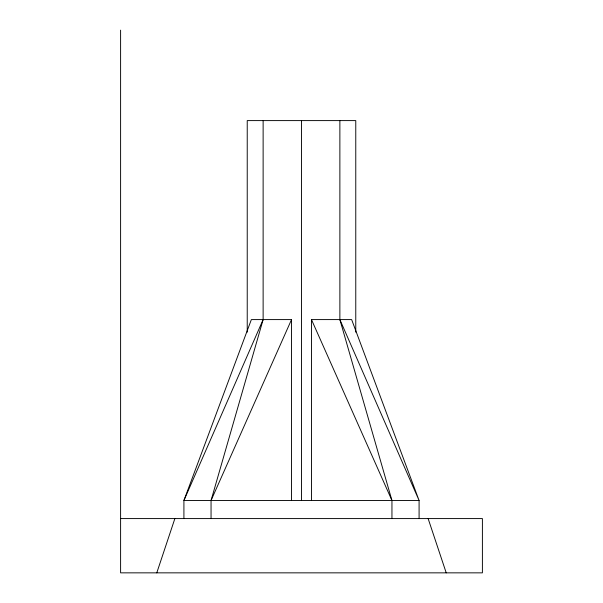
<?xml version="1.0" encoding="UTF-8"?>
<svg xmlns="http://www.w3.org/2000/svg" width="603" height="603" viewBox="0 0 603 603"><rect width="100%" height="100%" fill="white"/><g stroke="black" fill="none" stroke-linecap="round" stroke-linejoin="round"><path stroke-width="0.9" d="M211.05 518.58L211.05 500.49L263.127 319.59L263.127 120.6M156.78 572.85L174.87 518.58M263.127 319.59L183.915 500.49L183.915 518.58M211.05 500.49L291.528 319.59L251.361 319.59L183.915 500.49L419.085 500.49L419.085 518.58M311.472 500.49L311.472 319.59L351.639 319.59L419.085 500.49L339.873 319.59L339.873 120.6M120.6 518.58L482.4 518.58L482.4 572.85L120.6 572.85L120.6 30.15M311.472 319.59L391.95 500.49L391.95 518.58M428.13 518.58L446.22 572.85M339.873 319.59L391.95 500.49M355.77 332.17L355.77 120.6L247.23 120.6L247.23 332.17M301.5 120.6L301.5 500.49M291.528 319.59L291.528 500.49"/></g></svg>
